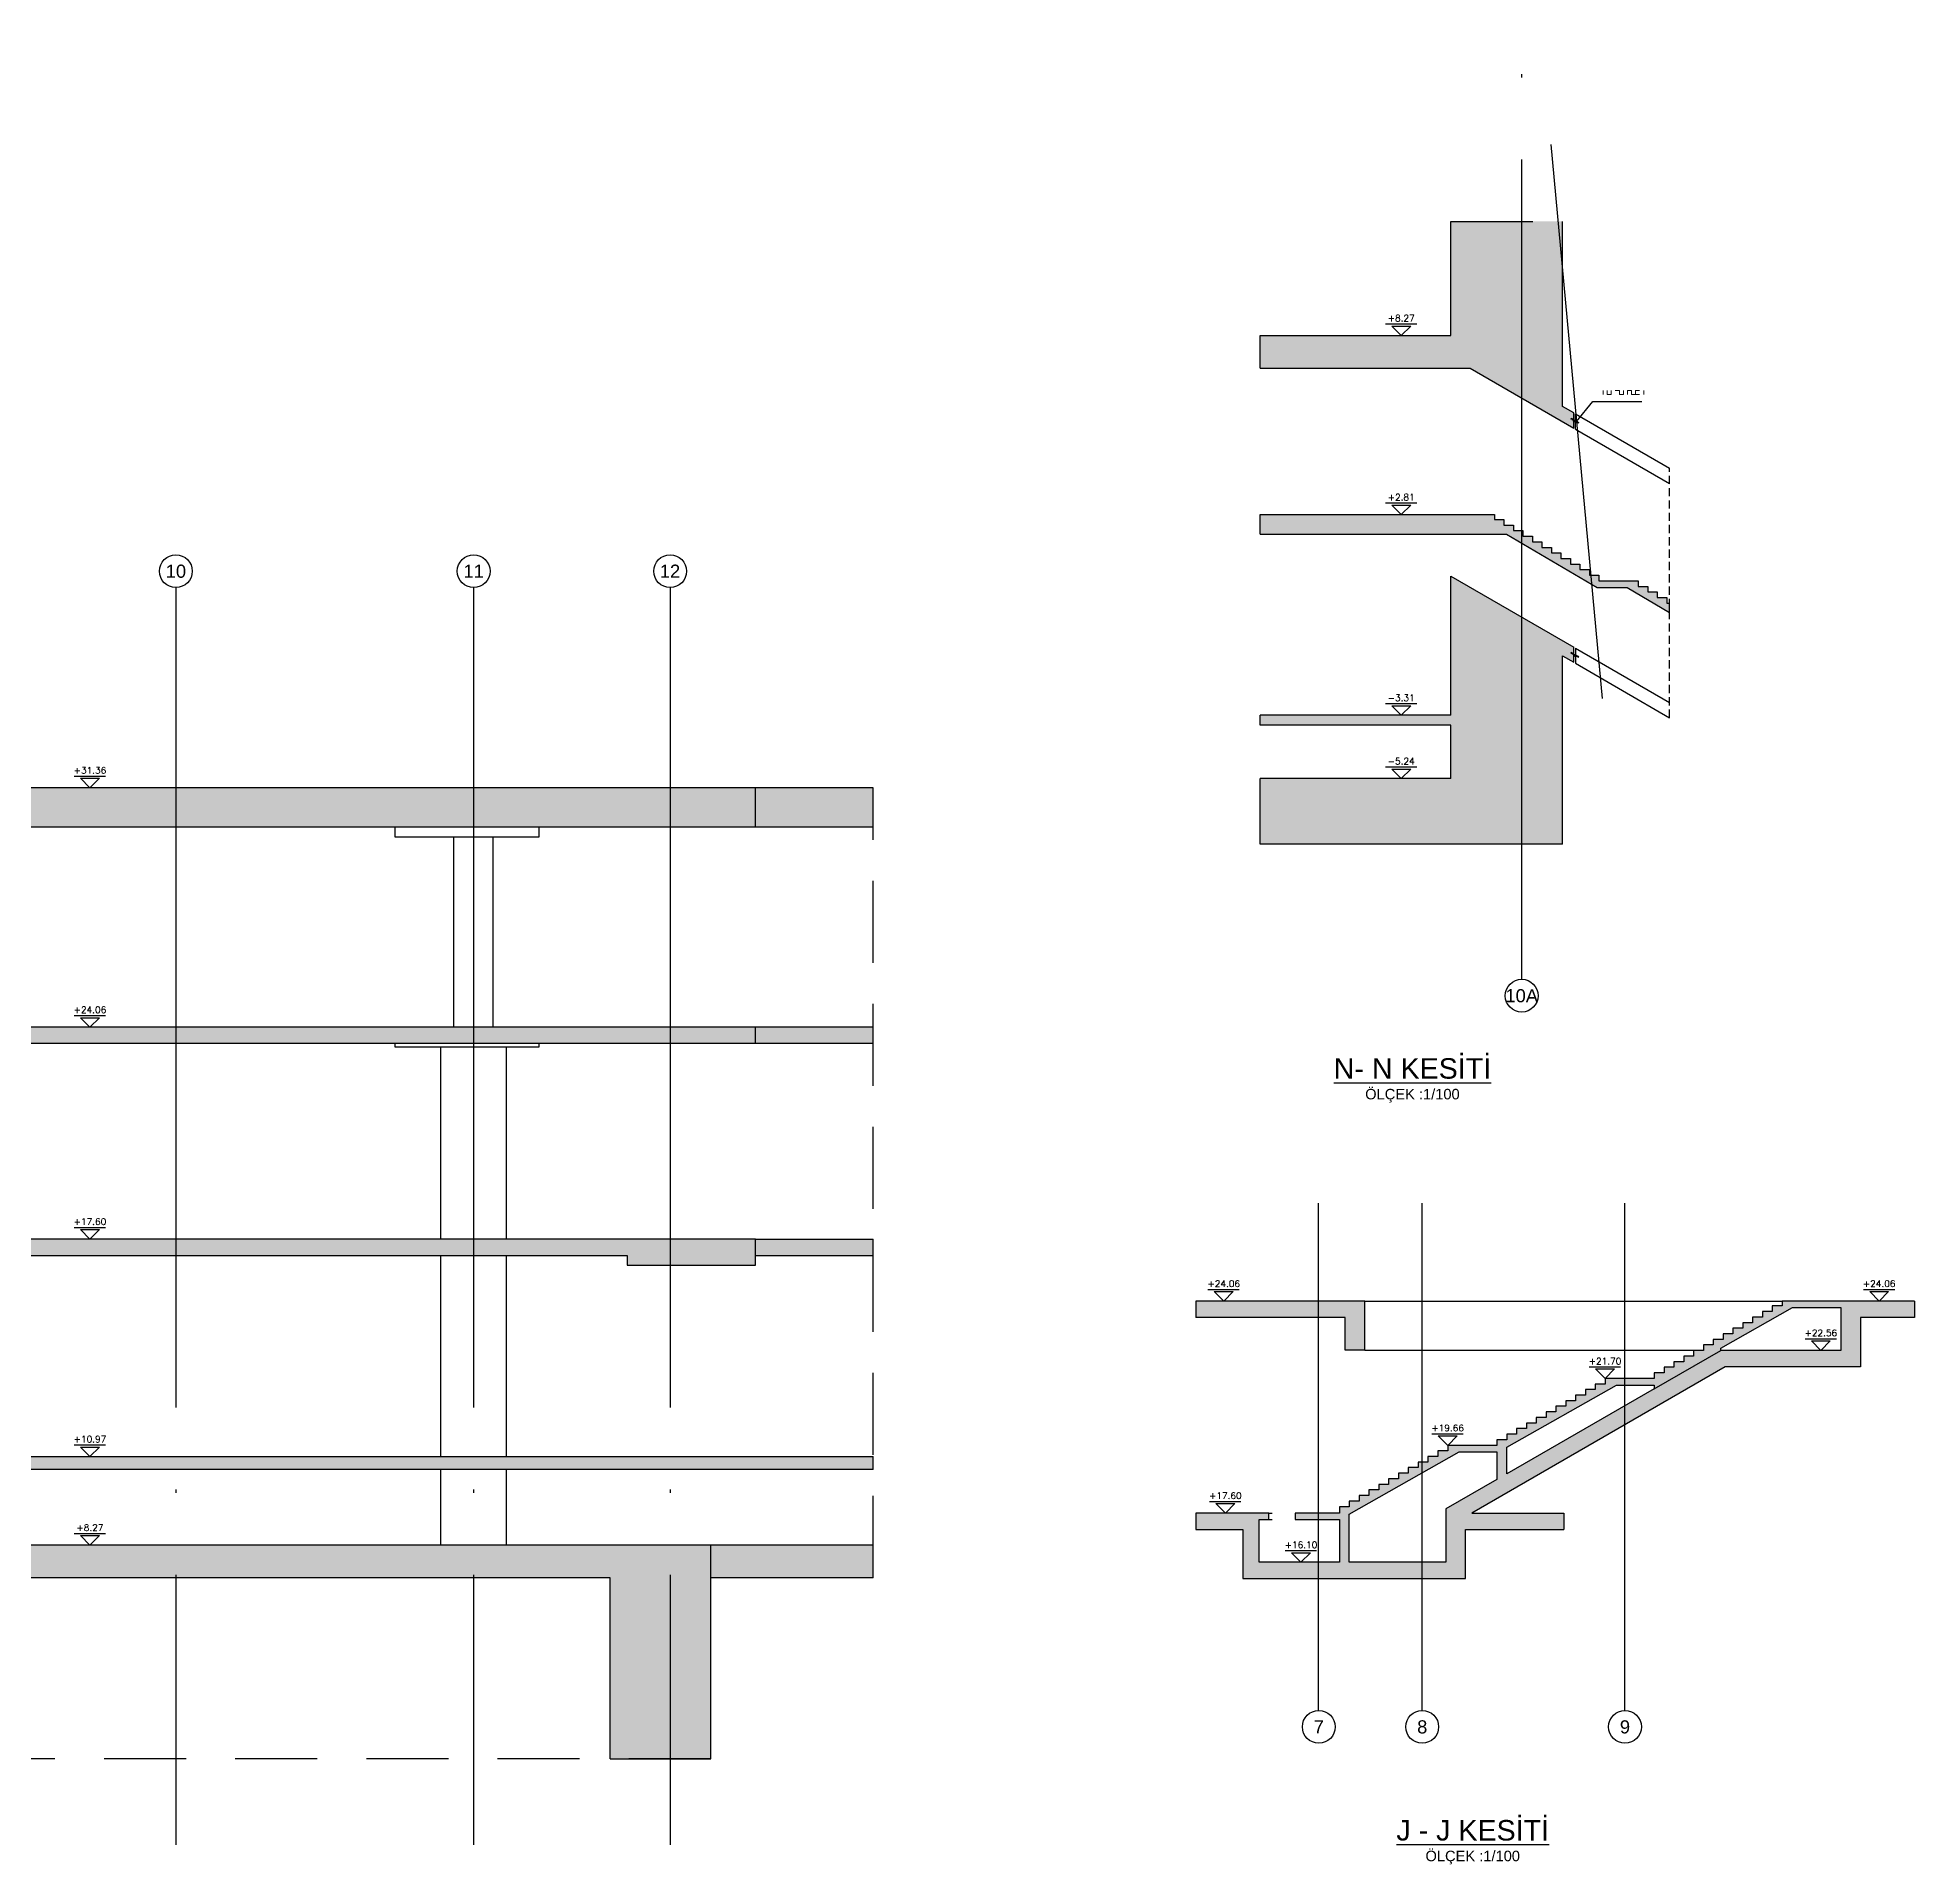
# Model space of a CAD drawing. Header units: inches. Extents: x 400392 to 401495, y 4543971 to 4544133.
# Drawn here: x 401329.2 to 401386.4, y 4544002.4 to 4544058.1 of the extents above; entities that cross this region are included whole.
import ezdxf
from ezdxf.enums import TextEntityAlignment as Align

# ---------------------------------------------------------------- set-up
doc = ezdxf.new("R2010")
doc.units = ezdxf.units.IN
doc.header["$MEASUREMENT"] = 0
for name, pattern in [('ACAD_ISO05W100', [33, 24, -3, 0, -3, 0, -3]), ('AKS', [3, 2.5, -0.25, 0, -0.25]), ('CIZGI', [0.4, 0.25, -0.15]), ('CONTINU', [0]), ('Dot', [4, 0, -4]), ('HIDDEN', [0.375, 0.25, -0.125]), ('UUC-ST-KAL-I05-101-U-000$0$ACAD_ISO05W100', [33, 24, -3, 0, -3, 0, -3])]:
    doc.linetypes.add(name, pattern=pattern)
for name, color, linetype in [('aks prota', 2, 'AKS'), ('caks prota', 4, 'Continuous'), ('görünüş prota', 4, 'Continuous'), ('iderzi_PROTA', 3, 'Continuous'), ('kesik prota', 2, 'CIZGI'), ('kesit prota', 1, 'Continuous'), ('kesit tarama prota', 252, 'Continuous'), ('kolon tarama prota', 252, 'Continuous'), ('kot prota', 4, 'Continuous'), ('not çizgisi prota', 4, 'Continuous'), ('PRT-CST-rc_level', 6, 'Continuous'), ('PRT-CST-rc_levermark', 4, 'Continuous'), ('st_s_ölçü', 4, 'Continuous'), ('t35 prota', 3, 'Continuous'), ('taks prota', 7, 'Continuous'), ('tplan prota', 7, 'Continuous'), ('UUC-ST-KAL-I05-101-U-000$0$st_s_su tutucu', 2, 'Continuous')]:
    doc.layers.add(name, color=color, linetype=linetype)
doc.styles.add('Arial', font='Arial.ttf')
doc.styles.add('OLCU', font='romanstw.shx')
doc.styles.add('TAKS', font='Arial Unicode.ttf')
doc.dimstyles.new('1-50', dxfattribs={"dimtxt": 10, "dimasz": 4, "dimexe": 4, "dimexo": 8, "dimgap": 4, "dimtad": 1, "dimdec": 1, "dimrnd": 0.05, "dimzin": 9, "dimdsep": 46, "dimtxsty": 'OLCU', "dimblk1": 'OBLIQUE', "dimblk2": 'OBLIQUE', "dimsah": 1, "dimcen": 2, "dimdle": 4, "dimclrd": 4, "dimclre": 4, "dimclrt": 3, "dimadec": 1, "dimazin": 0, "dimtfac": 1, "dimtdec": 1, "dimtix": 1, "dimtmove": 2, "dimatfit": 3, "dimldrblk": 'OBLIQUE', "dimfxl": 1, "dimtvp": 1, "dimtolj": 1, "dimtzin": 1, "dimarcsym": 0})

# ---------------------------------------------------------------- blocks, each defined once
blk = doc.blocks.new('KOTK5')
at = {"layer": 'PRT-CST-rc_levermark'}
blk.add_line((216.6666666667443, 160), (-213.3333333332557, 160), dxfattribs=at)
blk.add_lwpolyline([(130, 130), (-130, 130), (0, 0)], close=True, dxfattribs=at)
at = {"layer": 'PRT-CST-rc_level', "style": 'OLCU'}
blk.add_attdef('000.00', text='', height=90, dxfattribs=at).set_placement((0, 193.1381784435362), align=Align.CENTER)
blk = doc.blocks.new('_Oblique')
at = {"layer": 'st_s_ölçü', "lineweight": -2}
blk.add_line((-0.5, -0.5), (0.5, 0.5), dxfattribs=at)

msp = doc.modelspace()

# ---------------------------------------------------------------- hatches: boundary and pattern name
at = {"layer": 'kesit tarama prota'}
h = msp.add_hatch(color=256, dxfattribs=at)
h.dxf.hatch_style = 1
h.paths.add_polyline_path([(401372.2621637032, 4544049.032986059), (401366.4503757768, 4544049.032986059), (401366.4503757768, 4544048.032986059), (401372.8522021142, 4544048.032986059), (401376.0111770386, 4544046.209151036), (401376.0111770386, 4544046.671031252), (401375.664766877, 4544046.871031252), (401375.664766877, 4544052.511395129), (401372.2621637032, 4544052.511395129)])
h = msp.add_hatch(color=256, dxfattribs=at)
h.dxf.hatch_style = 1
h.paths.add_polyline_path([(401372.2621637032, 4544042.972986059), (401373.9608161376, 4544042.972986059), (401376.7243455493, 4544041.352986059), (401377.6343455492, 4544041.352986059), (401378.9342080763, 4544040.590997682), (401378.9342080763, 4544040.87298606), (401378.8486452273, 4544040.87298606), (401378.8486452273, 4544041.04298606), (401378.5586452273, 4544041.04298606), (401378.5586452273, 4544041.212986059), (401378.2686452272, 4544041.212986059), (401378.2686452272, 4544041.382986059), (401377.9786452272, 4544041.382986059), (401377.9786452272, 4544041.552986059), (401376.7786452273, 4544041.552986059), (401376.7786452273, 4544041.722986059), (401376.4886452272, 4544041.722986059), (401376.4886452272, 4544041.892986059), (401376.1986452272, 4544041.892986059), (401376.1986452272, 4544042.062986059), (401375.9086452271, 4544042.062986059), (401375.9086452271, 4544042.232986059), (401375.6186452273, 4544042.232986059), (401375.6186452273, 4544042.40298606), (401375.3286452273, 4544042.40298606), (401375.3286452273, 4544042.57298606), (401375.0386452273, 4544042.57298606), (401375.0386452273, 4544042.74298606), (401374.7486452272, 4544042.74298606), (401374.7486452272, 4544042.91298606), (401374.4586452272, 4544042.91298606), (401374.4586452272, 4544043.08298606), (401374.1686452272, 4544043.08298606), (401374.1686452272, 4544043.25298606), (401373.8786452273, 4544043.25298606), (401373.8786452273, 4544043.422986059), (401373.5886452273, 4544043.422986059), (401373.5886452273, 4544043.57298606), (401366.4503757768, 4544043.57298606), (401366.4503757768, 4544042.972986059)])
h = msp.add_hatch(color=256, dxfattribs=at)
h.dxf.hatch_style = 1
h.paths.add_polyline_path([(401375.664766877, 4544039.267650232), (401376.0111761587, 4544039.067648708), (401376.0111761587, 4544039.529530096), (401372.2621637032, 4544041.694045437), (401372.2621637032, 4544037.452986059), (401366.4503757768, 4544037.452986059), (401366.4503757768, 4544037.15298606), (401372.2621637032, 4544037.15298606), (401372.2621637032, 4544035.522986059), (401366.4503757768, 4544035.522986059), (401366.4503757768, 4544033.522986059), (401375.664766877, 4544033.522986059)])
h = msp.add_hatch(color=256, dxfattribs=at)
h.dxf.hatch_style = 1
h.paths.add_polyline_path([(401351.0494456785, 4544035.244785083), (401294.243047382, 4544035.244785083), (401294.243047382, 4544034.044785082), (401351.0494456785, 4544034.044785082)])
h = msp.add_hatch(color=256, dxfattribs=at)
h.dxf.hatch_style = 1
h.paths.add_polyline_path([(401354.6422385357, 4544035.244785083), (401351.0494456785, 4544035.244785083), (401351.0494456785, 4544034.044785082), (401354.6422385357, 4544034.044785082)])
h = msp.add_hatch(color=256, dxfattribs=at)
h.dxf.hatch_style = 1
h.paths.add_polyline_path([(401351.0494456785, 4544021.484785082), (401313.4659064625, 4544021.484785082), (401313.4659064625, 4544021.674785082), (401313.1659064624, 4544021.674785082), (401313.1659064624, 4544021.844785082), (401312.8659064626, 4544021.844785082), (401312.8659064626, 4544022.014785082), (401312.5659064626, 4544022.014785082), (401312.5659064626, 4544022.184785082), (401312.2659064625, 4544022.184785082), (401312.2659064625, 4544022.354785082), (401311.9659064625, 4544022.354785082), (401311.9659064625, 4544022.524785082), (401311.6659064624, 4544022.524785082), (401311.6659064624, 4544022.694785082), (401311.3659064626, 4544022.694785082), (401311.3659064626, 4544022.864785082), (401311.0659064626, 4544022.864785082), (401311.0659064626, 4544023.034785082), (401310.7659064625, 4544023.034785082), (401310.7659064625, 4544023.204785082), (401310.4659064625, 4544023.204785082), (401310.4659064625, 4544023.374785082), (401310.1659064624, 4544023.374785082), (401310.1659064624, 4544023.544785082), (401308.665902254, 4544023.544785082), (401308.665902254, 4544023.714785082), (401308.3659022542, 4544023.714785082), (401308.3659022542, 4544023.884785082), (401308.0659022541, 4544023.884785082), (401308.0659022541, 4544024.054785082), (401307.7659022541, 4544024.054785082), (401307.7659022541, 4544024.224785082), (401307.465902254, 4544024.224785082), (401307.465902254, 4544024.394785082), (401307.165902254, 4544024.394785082), (401307.165902254, 4544024.564785082), (401306.8659022542, 4544024.564785082), (401306.8659022542, 4544024.734785082), (401306.5659022541, 4544024.734785082), (401306.5659022541, 4544024.904785083), (401306.2659022541, 4544024.904785083), (401306.2659022541, 4544025.074785083), (401305.965902254, 4544025.074785083), (401305.965902254, 4544025.244785083), (401305.665902254, 4544025.244785083), (401305.665902254, 4544025.414785082), (401305.3659022542, 4544025.414785082), (401305.3659022542, 4544025.584785082), (401305.0659022541, 4544025.584785082), (401305.0659022541, 4544025.754785082), (401303.8635813855, 4544025.754785082), (401303.8635813855, 4544025.924785082), (401303.5635813855, 4544025.924785082), (401303.5635813855, 4544026.094785082), (401303.2635813854, 4544026.094785082), (401303.2635813854, 4544026.264785082), (401302.9635813854, 4544026.264785082), (401302.9635813854, 4544026.434785082), (401302.6635813856, 4544026.434785082), (401302.6635813856, 4544026.604785082), (401302.3635813855, 4544026.604785082), (401302.3635813855, 4544026.774785082), (401302.0635813855, 4544026.774785082), (401302.0635813855, 4544026.944785082), (401301.7635813854, 4544026.944785082), (401301.7635813854, 4544027.114785082), (401301.4635813854, 4544027.114785082), (401301.4635813854, 4544027.284785082), (401301.1635813856, 4544027.284785082), (401301.1635813856, 4544027.454785082), (401300.8635813855, 4544027.454785082), (401300.8635813855, 4544027.624785082), (401300.5635813855, 4544027.624785082), (401300.5635813855, 4544027.794785082), (401300.2635813854, 4544027.794785082), (401300.2635813854, 4544027.944785082), (401294.243047382, 4544027.944785082), (401294.243047382, 4544027.444785082), (401298.1138582456, 4544027.444785082), (401298.1138582456, 4544025.944785082), (401302.1375049416, 4544025.944785082), (401309.8624515432, 4544021.484785082), (401294.243047382, 4544021.484785082), (401294.243047382, 4544020.984785082), (401310.3489064626, 4544020.984785082), (401310.3489064626, 4544019.484785082), (401316.8489064626, 4544019.484785082), (401316.8489064626, 4544020.984785082), (401347.1364519601, 4544020.984785082), (401347.1364519601, 4544020.684785082), (401351.0494456785, 4544020.684785082)])
h.paths.add_polyline_path([(401303.8130047564, 4544025.554785082), (401304.7131742624, 4544025.554785082), (401308.357902254, 4544023.48943922), (401308.357902254, 4544022.930787289)], flags=16)
h.paths.add_polyline_path([(401308.6579022541, 4544022.757582207), (401308.6579022541, 4544023.344785082), (401309.8131784706, 4544023.344785082), (401313.1659064624, 4544021.444905887), (401313.1659064624, 4544019.984785082), (401310.8489064626, 4544019.984785082), (401310.8489064626, 4544021.492605338)], flags=16)
h.paths.add_polyline_path([(401313.4659064625, 4544021.284785082), (401316.3489064626, 4544021.284785082), (401316.3489064626, 4544019.984785082), (401313.4659064625, 4544019.984785082)], flags=16)
h.paths.add_polyline_path([(401302.2402651583, 4544026.444785082), (401298.6138582456, 4544026.444785082), (401298.6138582456, 4544027.744785083), (401299.9461475113, 4544027.744785083)], flags=16)
h = msp.add_hatch(color=256, dxfattribs=at)
h.dxf.hatch_style = 1
h.paths.add_polyline_path([(401313.4360785804, 4544027.944785082), (401307.4960785804, 4544027.944785082), (401307.4960785804, 4544027.444785082), (401313.4360785804, 4544027.444785082)])
h.paths.add_polyline_path([(401351.0494456785, 4544027.944785082), (401316.9066686622, 4544027.944785082), (401316.9066686622, 4544027.444785082), (401351.0494456785, 4544027.444785082)])
h = msp.add_hatch(color=256, dxfattribs=at)
h.dxf.hatch_style = 1
h.paths.add_polyline_path([(401354.6422385357, 4544027.944785082), (401351.0494456785, 4544027.944785082), (401351.0494456785, 4544027.444785082), (401354.6422385357, 4544027.444785082)])
h = msp.add_hatch(color=256, dxfattribs=at)
h.dxf.hatch_style = 1
h.paths.add_polyline_path([(401354.6422385357, 4544021.484785082), (401351.0494456785, 4544021.484785082), (401351.0494456785, 4544020.984785082), (401354.6422385357, 4544020.984785082)])
h = msp.add_hatch(color=256, dxfattribs=at)
h.dxf.hatch_style = 1
h.paths.add_polyline_path([(401369.6342488551, 4544019.594092282), (401364.4861717306, 4544019.594092282), (401364.4861717306, 4544019.094092282), (401369.0342488553, 4544019.094092282), (401369.0342488553, 4544018.094092282), (401369.6342488551, 4544018.094092282)])
h = msp.add_hatch(color=256, dxfattribs=at)
h.dxf.hatch_style = 1
h.paths.add_polyline_path([(401384.7520635948, 4544019.094092282), (401386.4006162226, 4544019.094092282), (401386.4006162226, 4544019.594092282), (401382.3642084271, 4544019.594092282), (401382.3642084271, 4544019.444092282), (401382.0642084273, 4544019.444092282), (401382.0642084273, 4544019.274092282), (401381.7642084272, 4544019.274092282), (401381.7642084272, 4544019.104092282), (401381.4642084272, 4544019.104092282), (401381.4642084272, 4544018.934092282), (401381.1642084271, 4544018.934092282), (401381.1642084271, 4544018.764092282), (401380.8642084271, 4544018.764092282), (401380.8642084271, 4544018.594092282), (401380.5642084273, 4544018.594092282), (401380.5642084273, 4544018.424092282), (401380.2642084272, 4544018.424092282), (401380.2642084272, 4544018.254092282), (401379.9642084272, 4544018.254092282), (401379.9642084272, 4544018.084092282), (401379.6642084271, 4544018.084092282), (401379.6642084271, 4544017.914092282), (401379.3642084271, 4544017.914092282), (401379.3642084271, 4544017.744092282), (401379.0642084273, 4544017.744092282), (401379.0642084273, 4544017.574092282), (401378.7642084272, 4544017.574092282), (401378.7642084272, 4544017.404092282), (401378.4642084272, 4544017.404092282), (401378.4642084272, 4544017.234092282), (401376.9642084272, 4544017.234092282), (401376.9642084272, 4544017.064092281), (401376.6642084271, 4544017.064092281), (401376.6642084271, 4544016.894092281), (401376.3642084271, 4544016.894092281), (401376.3642084271, 4544016.724092281), (401376.0642084273, 4544016.724092281), (401376.0642084273, 4544016.554092281), (401375.7642084272, 4544016.554092281), (401375.7642084272, 4544016.384092282), (401375.4642084272, 4544016.384092282), (401375.4642084272, 4544016.214092282), (401375.1642084271, 4544016.214092282), (401375.1642084271, 4544016.044092282), (401374.8642084271, 4544016.044092282), (401374.8642084271, 4544015.874092282), (401374.5642084273, 4544015.874092282), (401374.5642084273, 4544015.704092282), (401374.2642084272, 4544015.704092282), (401374.2642084272, 4544015.534092282), (401373.9642084272, 4544015.534092282), (401373.9642084272, 4544015.364092282), (401373.6642084271, 4544015.364092282), (401373.6642084271, 4544015.194092282), (401372.1642084271, 4544015.194092282), (401372.1642084271, 4544015.024092282), (401371.8642084271, 4544015.024092282), (401371.8642084271, 4544014.854092282), (401371.5642084273, 4544014.854092282), (401371.5642084273, 4544014.684092282), (401371.2642084272, 4544014.684092282), (401371.2642084272, 4544014.514092282), (401370.9642084272, 4544014.514092282), (401370.9642084272, 4544014.344092282), (401370.6642084271, 4544014.344092282), (401370.6642084271, 4544014.174092282), (401370.3642084271, 4544014.174092282), (401370.3642084271, 4544014.004092282), (401370.0642084273, 4544014.004092282), (401370.0642084273, 4544013.834092282), (401369.7642084272, 4544013.834092282), (401369.7642084272, 4544013.664092282), (401369.4642084272, 4544013.664092282), (401369.4642084272, 4544013.494092282), (401369.1642084271, 4544013.494092282), (401369.1642084271, 4544013.324092282), (401368.8642084271, 4544013.324092282), (401368.8642084271, 4544013.131092282), (401367.5130153779, 4544013.131092282), (401367.5130153779, 4544012.931092282), (401368.8642084271, 4544012.931092282), (401368.8642084271, 4544011.631092282), (401366.413015378, 4544011.631092282), (401366.413015378, 4544012.931092282), (401366.7130153778, 4544012.931092282), (401366.7130153778, 4544013.131092282), (401364.4861717306, 4544013.131092282), (401364.4861717306, 4544012.631092282), (401365.913015378, 4544012.631092282), (401365.913015378, 4544011.131092282), (401372.7130153778, 4544011.131092282), (401372.7130153778, 4544011.831092282), (401372.113015378, 4544011.831092282), (401372.113015378, 4544011.631092282), (401369.1642084271, 4544011.631092282), (401369.1642084271, 4544013.094213086), (401372.5169364189, 4544014.994092282), (401373.6642084271, 4544014.994092282), (401373.6642084271, 4544014.149964317), (401372.113015378, 4544013.254382592), (401372.113015378, 4544011.831092282), (401372.7130153778, 4544011.831092282), (401372.7130153778, 4544012.631092282), (401375.7092451726, 4544012.631092282), (401375.7092451726, 4544013.131092282), (401372.8994702972, 4544013.131092282), (401380.624416899, 4544017.591092282), (401384.7520635948, 4544017.591092282)])
h.paths.add_polyline_path([(401380.4904423026, 4544018.091092282), (401380.4904423026, 4544018.152412282), (401382.6816423012, 4544019.394092281), (401384.1520635947, 4544019.394092281), (401384.1520635947, 4544018.091092282)], flags=16)
h.paths.add_polyline_path([(401378.4642084272, 4544017.034092282), (401378.4642084272, 4544016.921245608), (401373.9642084272, 4544014.323169397), (401373.9642084272, 4544015.134213086), (401377.3169364189, 4544017.034092282)], flags=16)
h = msp.add_hatch(color=256, dxfattribs=at)
h.dxf.hatch_style = 1
h.paths.add_polyline_path([(401354.6471380473, 4544014.854785082), (401294.243047382, 4544014.854785082), (401294.243047382, 4544014.454785082), (401354.6422385357, 4544014.454785082)])
h = msp.add_hatch(color=256, dxfattribs=at)
h.dxf.hatch_style = 1
h.paths.add_polyline_path([(401349.6883743266, 4544011.154785083), (401354.6422385357, 4544011.154785083), (401354.6422385357, 4544012.154785083), (401316.9066686622, 4544012.154785083), (401316.9066686622, 4544011.154785083), (401346.6260314165, 4544011.154785083), (401346.6260314165, 4544005.636684721), (401349.6883743266, 4544005.636684721)])

# ---------------------------------------------------------------- linework, layer by layer
at = {"layer": 'aks prota', "ltscale": 10}
for p, q in [((401374.4225491814, 4544029.402946919), (401374.4225491814, 4544058.116451965)), ((401333.3780473802, 4544041.346462552), (401333.3780473802, 4544003.017541841)), ((401342.4580405129, 4544041.346462552), (401342.4580405129, 4544003.017541841)), ((401348.450047402, 4544041.346462552), (401348.450047402, 4544003.017541841)), ((401368.2299197673, 4544007.110963075), (401368.2299197673, 4544022.577287548)), ((401371.3899197674, 4544007.110963075), (401371.3899197674, 4544022.577287548)), ((401377.5696741359, 4544007.110963075), (401377.5696741359, 4544022.577287548))]:
    msp.add_line(p, q, dxfattribs=at)
at = {"layer": 'caks prota', "ltscale": 0.05}
for centre in [(401333.3780473802, 4544041.846462552), (401342.4580405129, 4544041.846462552), (401348.450047402, 4544041.846462552), (401374.4225491814, 4544028.902946919), (401368.2329197673, 4544006.610963075), (401371.3892391353, 4544006.6109659), (401377.5716659167, 4544006.610963075)]:
    msp.add_circle(centre, 0.5, dxfattribs=at)
at = {"layer": 'görünüş prota'}
for p, q in [((401341.8580405128, 4544027.944785082), (401341.8580405128, 4544033.744785083)), ((401343.058040513, 4544027.944785082), (401343.058040513, 4544033.744785083)), ((401341.4580405129, 4544021.484785082), (401341.4580405129, 4544027.344785082)), ((401343.4580405129, 4544021.484785082), (401343.4580405129, 4544027.344785082)), ((401341.4580405129, 4544014.854785082), (401341.4580405129, 4544020.984785082)), ((401343.4580405129, 4544014.854785082), (401343.4580405129, 4544020.984785082)), ((401341.4580405129, 4544012.154785083), (401341.4580405129, 4544014.454785082)), ((401343.4580405129, 4544012.154785083), (401343.4580405129, 4544014.454785082))]:
    msp.add_line(p, q, dxfattribs=at)
for points in [[(401340.0545041368, 4544034.044785082), (401340.0545041368, 4544033.744785083), (401344.4545041368, 4544033.744785083), (401344.4545041368, 4544034.044785082)], [(401340.0545041368, 4544027.444785082), (401340.0545041368, 4544027.344785082), (401344.4545041368, 4544027.344785082), (401344.4545041368, 4544027.444785082)], [(401369.6342488551, 4544019.594092282), (401382.3642084271, 4544019.594092282)], [(401369.6342488551, 4544018.094092282), (401379.9642084272, 4544018.094092282)]]:
    msp.add_lwpolyline(points, dxfattribs=at)
at = {"layer": 'görünüş prota', "color": 4, "linetype": 'Dot'}
for points in [[(401366.7130153778, 4544013.131092282), (401367.5130153779, 4544013.131092282)], [(401366.7130153778, 4544012.931092282), (401367.5130153779, 4544012.931092282)]]:
    msp.add_lwpolyline(points, dxfattribs=at)
at = {"layer": 'iderzi_PROTA', "linetype": 'ACAD_ISO05W100', "ltscale": 2}
msp.add_line((401349.6883743266, 4544011.154785083), (401349.6883743266, 4544012.154785083), dxfattribs=at)
at = {"layer": 'kesik prota', "ltscale": 10}
for p, q in [((401366.4503757768, 4544048.032986059), (401366.4503757768, 4544049.032986059)), ((401366.4503757768, 4544042.972986059), (401366.4503757768, 4544043.57298606)), ((401349.6883743266, 4544005.636684721), (401277.0391086604, 4544005.636684721))]:
    msp.add_line(p, q, dxfattribs=at)
for points in [[(401372.2621637032, 4544052.511395129), (401375.664766877, 4544052.511395129)], [(401366.4503757768, 4544037.15298606), (401366.4503757768, 4544037.452986059)], [(401366.4503757768, 4544033.522986059), (401366.4503757768, 4544035.522986059)], [(401364.4861717306, 4544019.594092282), (401364.4861717306, 4544019.094092282)], [(401386.4006162226, 4544019.594092282), (401386.4006162226, 4544019.094092282)], [(401378.4642084272, 4544016.921245608), (401380.4904423026, 4544018.091092282)], [(401364.4861717306, 4544013.131092282), (401364.4861717306, 4544012.631092282)], [(401375.7092451726, 4544013.131092282), (401375.7092451726, 4544012.631092282)]]:
    msp.add_lwpolyline(points, dxfattribs=at)
at = {"layer": 'kesik prota', "linetype": 'HIDDEN', "ltscale": 10}
msp.add_lwpolyline([(401354.6422385357, 4544011.154785083), (401354.6422385357, 4544035.244785083)], dxfattribs=at)
at = {"layer": 'kesit prota', "color": 1}
for p, q in [((401375.664766877, 4544046.871031252), (401375.664766877, 4544052.511395129)), ((401372.2621637032, 4544037.452986059), (401372.2621637032, 4544041.694045437)), ((401372.2621637032, 4544035.522986059), (401372.2621637032, 4544037.15298606)), ((401354.6422385357, 4544035.244785083), (401294.243047382, 4544035.244785083)), ((401354.6422385357, 4544034.044785082), (401294.243047382, 4544034.044785082)), ((401354.6422385357, 4544027.944785082), (401316.9066686622, 4544027.944785082)), ((401354.6422385357, 4544027.444785082), (401316.9066686622, 4544027.444785082)), ((401351.0494456785, 4544027.444785082), (401351.0494456785, 4544027.944785082)), ((401354.6422385357, 4544012.154785083), (401316.9066686622, 4544012.154785083)), ((401346.6260314165, 4544011.154785083), (401316.9066686622, 4544011.154785083)), ((401346.6260314165, 4544005.636684721), (401346.6260314165, 4544011.154785083)), ((401354.6422385357, 4544011.154785083), (401349.6883743266, 4544011.154785083)), ((401349.6883743266, 4544005.636684721), (401349.6883743266, 4544011.154785083))]:
    msp.add_line(p, q, dxfattribs=at)
at = {"layer": 'kesit prota'}
for p, q in [((401351.0494456785, 4544034.044785082), (401351.0494456785, 4544035.244785083)), ((401369.6342488551, 4544018.094092282), (401369.6342488551, 4544019.594092282)), ((401369.0342488553, 4544018.094092282), (401369.0342488553, 4544019.094092282))]:
    msp.add_line(p, q, dxfattribs=at)
at = {"layer": 'kesit prota', "color": 1}
for points in [[(401366.4503757768, 4544049.032986059), (401372.2621637032, 4544049.032986059), (401372.2621637032, 4544052.511395129)], [(401366.4503757768, 4544048.032986059), (401372.8522021142, 4544048.032986059), (401376.0111770386, 4544046.209151036), (401376.0111770386, 4544046.671031252), (401375.664766877, 4544046.871031252)], [(401366.4503757768, 4544043.57298606), (401373.5886452273, 4544043.57298606), (401373.5886452273, 4544043.422986059), (401373.8786452273, 4544043.422986059), (401373.8786452273, 4544043.25298606), (401374.1686452272, 4544043.25298606), (401374.1686452272, 4544043.08298606), (401374.4586452272, 4544043.08298606), (401374.4586452272, 4544042.91298606), (401374.7486452272, 4544042.91298606), (401374.7486452272, 4544042.74298606), (401375.0386452273, 4544042.74298606), (401375.0386452273, 4544042.57298606), (401375.3286452273, 4544042.57298606), (401375.3286452273, 4544042.40298606), (401375.6186452273, 4544042.40298606), (401375.6186452273, 4544042.232986059), (401375.9086452271, 4544042.232986059), (401375.9086452271, 4544042.062986059), (401376.1986452272, 4544042.062986059), (401376.1986452272, 4544041.892986059), (401376.4886452272, 4544041.892986059), (401376.4886452272, 4544041.722986059), (401376.7786452273, 4544041.722986059), (401376.7786452273, 4544041.552986059), (401377.9786452272, 4544041.552986059), (401377.9786452272, 4544041.382986059), (401378.2686452272, 4544041.382986059), (401378.2686452272, 4544041.212986059), (401378.5586452273, 4544041.212986059), (401378.5586452273, 4544041.04298606), (401378.8486452273, 4544041.04298606), (401378.8486452273, 4544040.87298606), (401378.9342080763, 4544040.87298606)], [(401366.4497115247, 4544042.972986059), (401373.9608161376, 4544042.972986059)], [(401373.9608161376, 4544042.972986059), (401376.7243455493, 4544041.352986059), (401377.6343455492, 4544041.352986059), (401378.9342080763, 4544040.590997682)], [(401372.2621637032, 4544041.694045437), (401376.0111761587, 4544039.529530096)], [(401375.664766877, 4544033.522986059), (401375.664766877, 4544039.267650232), (401376.0111761587, 4544039.067648708), (401376.0111761587, 4544039.529530096)], [(401372.2621637032, 4544037.452986059), (401366.4503757768, 4544037.452986059)], [(401372.2621637032, 4544037.15298606), (401366.4503757768, 4544037.15298606)], [(401372.2621637032, 4544035.522986059), (401366.4503757768, 4544035.522986059)], [(401375.664766877, 4544033.522986059), (401366.4503757768, 4544033.522986059)]]:
    msp.add_lwpolyline(points, dxfattribs=at)
at = {"layer": 'kesit prota'}
for points in [[(401378.9342080763, 4544040.590997682), (401378.9342080763, 4544040.87298606)], [(401316.8489064626, 4544020.984785082), (401347.1364519601, 4544020.984785082), (401347.1364519601, 4544020.684785082), (401351.0494456785, 4544020.684785082), (401351.0494456785, 4544021.484785082), (401313.4659064625, 4544021.484785082)], [(401351.0494456785, 4544021.484785082), (401354.6422385357, 4544021.484785082)], [(401351.0494456785, 4544020.984785082), (401354.6422385357, 4544020.984785082)], [(401369.6342488551, 4544019.594092282), (401364.4861717306, 4544019.594092282)], [(401386.4006162226, 4544019.594092282), (401382.3642084271, 4544019.594092282), (401382.3642084271, 4544019.444092282), (401382.0642084273, 4544019.444092282), (401382.0642084273, 4544019.274092282), (401381.7642084272, 4544019.274092282), (401381.7642084272, 4544019.104092282), (401381.4642084272, 4544019.104092282), (401381.4642084272, 4544018.934092282), (401381.1642084271, 4544018.934092282), (401381.1642084271, 4544018.764092282), (401380.8642084271, 4544018.764092282), (401380.8642084271, 4544018.594092282), (401380.5642084273, 4544018.594092282), (401380.5642084273, 4544018.424092282), (401380.2642084272, 4544018.424092282), (401380.2642084272, 4544018.254092282), (401379.9642084272, 4544018.254092282), (401379.9642084272, 4544018.084092282), (401379.6642084271, 4544018.084092282), (401379.6642084271, 4544017.914092282), (401379.3642084271, 4544017.914092282), (401379.3642084271, 4544017.744092282), (401379.0642084273, 4544017.744092282), (401379.0642084273, 4544017.574092282), (401378.7642084272, 4544017.574092282), (401378.7642084272, 4544017.404092282), (401378.4642084272, 4544017.404092282), (401378.4642084272, 4544017.234092282), (401376.9642084272, 4544017.234092282), (401376.9642084272, 4544017.064092281), (401376.6642084271, 4544017.064092281), (401376.6642084271, 4544016.894092281), (401376.3642084271, 4544016.894092281), (401376.3642084271, 4544016.724092281), (401376.0642084273, 4544016.724092281), (401376.0642084273, 4544016.554092281), (401375.7642084272, 4544016.554092281), (401375.7642084272, 4544016.384092282), (401375.4642084272, 4544016.384092282), (401375.4642084272, 4544016.214092282), (401375.1642084271, 4544016.214092282), (401375.1642084271, 4544016.044092282), (401374.8642084271, 4544016.044092282), (401374.8642084271, 4544015.874092282), (401374.5642084273, 4544015.874092282), (401374.5642084273, 4544015.704092282), (401374.2642084272, 4544015.704092282), (401374.2642084272, 4544015.534092282), (401373.9642084272, 4544015.534092282), (401373.9642084272, 4544015.364092282), (401373.6642084271, 4544015.364092282), (401373.6642084271, 4544015.194092282), (401372.1642084271, 4544015.194092282), (401372.1642084271, 4544015.024092282), (401371.8642084271, 4544015.024092282), (401371.8642084271, 4544014.854092282), (401371.5642084273, 4544014.854092282), (401371.5642084273, 4544014.684092282), (401371.2642084272, 4544014.684092282), (401371.2642084272, 4544014.514092282), (401370.9642084272, 4544014.514092282), (401370.9642084272, 4544014.344092282), (401370.6642084271, 4544014.344092282), (401370.6642084271, 4544014.174092282), (401370.3642084271, 4544014.174092282), (401370.3642084271, 4544014.004092282), (401370.0642084273, 4544014.004092282), (401370.0642084273, 4544013.834092282), (401369.7642084272, 4544013.834092282), (401369.7642084272, 4544013.664092282), (401369.4642084272, 4544013.664092282), (401369.4642084272, 4544013.494092282), (401369.1642084271, 4544013.494092282), (401369.1642084271, 4544013.324092282), (401368.8642084271, 4544013.324092282), (401368.8642084271, 4544013.131092282), (401367.5130153779, 4544013.131092282), (401367.5130153779, 4544012.931092282), (401368.8642084271, 4544012.931092282), (401368.8642084271, 4544011.631092282)], [(401369.0342488553, 4544019.094092282), (401364.4861717306, 4544019.094092282)], [(401386.4006162226, 4544019.094092282), (401384.7520635948, 4544019.094092282), (401384.7520635948, 4544017.591092282), (401380.624416899, 4544017.591092282), (401372.8994702972, 4544013.131092282), (401375.7092451726, 4544013.131092282)], [(401369.6342488551, 4544018.094092282), (401369.0342488553, 4544018.094092282)], [(401354.6422385357, 4544014.454785082), (401294.243047382, 4544014.454785082), (401294.243047382, 4544014.854785082), (401354.6471380473, 4544014.854785082)], [(401354.6422385357, 4544014.454785082), (401354.6471380473, 4544014.854785082)], [(401368.8614540585, 4544011.631092282), (401366.413015378, 4544011.631092282), (401366.413015378, 4544012.931092282), (401366.7130153778, 4544012.931092282), (401366.7130153778, 4544013.131092282), (401364.4861717306, 4544013.131092282)], [(401364.4861717306, 4544012.631092282), (401365.913015378, 4544012.631092282), (401365.913015378, 4544011.131092282), (401372.7130153778, 4544011.131092282), (401372.7130153778, 4544012.631092282), (401375.7092451726, 4544012.631092282)], [(401354.6422385357, 4544011.154785083), (401354.6422385357, 4544012.154785083)]]:
    msp.add_lwpolyline(points, dxfattribs=at)
for points in [[(401380.4904423026, 4544018.152412282), (401382.6816423012, 4544019.394092281), (401384.1520635947, 4544019.394092281), (401384.1520635947, 4544018.091092282), (401380.4904423026, 4544018.091092282)], [(401373.9642084272, 4544015.134213086), (401377.3169364189, 4544017.034092282), (401378.4642084272, 4544017.034092282), (401378.4642084272, 4544016.921245608), (401373.9642084272, 4544014.323169397)], [(401373.6642084271, 4544014.994092282), (401373.6642084271, 4544014.149964317), (401372.113015378, 4544013.254382592), (401372.113015378, 4544011.631092282), (401369.1642084271, 4544011.631092282), (401369.1642084271, 4544013.094213086), (401372.5169364189, 4544014.994092282)]]:
    msp.add_lwpolyline(points, close=True, dxfattribs=at)
at = {"layer": 'kesit tarama prota'}
for points in [[(401354.6422385357, 4544034.044785082), (401354.6422385357, 4544035.244785083)], [(401354.6422385357, 4544027.444785082), (401354.6422385357, 4544027.944785082)], [(401354.6422385357, 4544020.984785082), (401354.6422385357, 4544021.484785082)], [(401346.6260314165, 4544005.636684721), (401349.6883743266, 4544005.636684721)]]:
    msp.add_lwpolyline(points, dxfattribs=at)
at = {"layer": 'kolon tarama prota'}
for p, q in [((401376.0611761588, 4544046.180281705), (401376.0611761588, 4544046.642164246)), ((401376.0611761588, 4544039.500663019), (401376.0611761588, 4544039.038780901))]:
    msp.add_line(p, q, dxfattribs=at)
for points in [[(401376.0611761588, 4544046.642164246), (401378.9342080763, 4544044.983418495)], [(401376.0611761588, 4544046.180281705), (401378.9342080763, 4544044.521519102)], [(401376.0611761588, 4544039.500663019), (401378.9342080763, 4544037.841900416)], [(401376.0611761588, 4544039.038780901), (401378.9342080763, 4544037.380018298)]]:
    msp.add_lwpolyline(points, dxfattribs=at)
at = {"layer": 'kolon tarama prota', "linetype": 'HIDDEN'}
msp.add_lwpolyline([(401378.9342080763, 4544037.380018298), (401378.9342080763, 4544044.983418495)], dxfattribs=at)
at = {"layer": 'st_s_ölçü', "color": 6, "lineweight": 0}
for points in [[(401376.9055554837, 4544047.354229693), (401376.9055554837, 4544047.23047007)], [(401377.029315108, 4544047.354229693), (401377.029315108, 4544047.23047007), (401377.1530747326, 4544047.23047007), (401377.1530747326, 4544047.354229693)], [(401377.2768343569, 4544047.354229693), (401377.4005939812, 4544047.354229693)], [(401377.4005939812, 4544047.354229693), (401377.4005939812, 4544047.23047007)], [(401377.4005939812, 4544047.354229693), (401377.4005939812, 4544047.23047007), (401377.5243536055, 4544047.23047007), (401377.5243536055, 4544047.354229693)], [(401377.6481132298, 4544047.354229693), (401377.6481132298, 4544047.23047007)], [(401377.6481132298, 4544047.354229693), (401377.7718728542, 4544047.354229693)], [(401377.7718728542, 4544047.354229693), (401377.7718728542, 4544047.23047007), (401377.8956324785, 4544047.23047007), (401377.8956324785, 4544047.354229693)], [(401378.019392103, 4544047.354229693), (401377.8956324785, 4544047.354229693), (401377.8956324785, 4544047.23047007), (401378.019392103, 4544047.23047007)]]:
    msp.add_lwpolyline(points, dxfattribs=at)
msp.add_lwpolyline([(401378.1431517273, 4544047.354229693), (401378.1431517273, 4544047.23047007), (401378.1431517273, 4544047.354229693)], close=True, dxfattribs=at)
at = {"layer": 'UUC-ST-KAL-I05-101-U-000$0$st_s_su tutucu', "linetype": 'UUC-ST-KAL-I05-101-U-000$0$ACAD_ISO05W100', "ltscale": 0.05}
for points in [[(401376.0491923921, 4544046.408442903, -0.5773502691895264), (401376.0465923853, 4544046.406941805), (401376.0162716788, 4544046.424447653, -0.5773502691896774), (401376.0162716937, 4544046.427449876), (401376.0367814233, 4544046.439291051, 0.5773502691898074), (401376.0367814361, 4544046.442293271), (401375.9970866123, 4544046.465211325), (401376.0000125028, 4544046.470279063), (401375.9964458722, 4544046.472338277), (401375.9935199833, 4544046.467270541), (401375.9651917124, 4544046.483626044), (401375.9681176029, 4544046.488693782), (401375.9645509727, 4544046.490752998), (401375.9616250839, 4544046.485685262), (401375.9437130071, 4544046.49602691), (401375.9427073293, 4544046.51161869), (401375.9382040094, 4544046.51421871), (401375.9226038885, 4544046.487198787), (401375.9271072085, 4544046.484598766), (401375.941112988, 4544046.491523589), (401375.9590250627, 4544046.481181941), (401375.9560991729, 4544046.476114203), (401375.9596658033, 4544046.474054988), (401375.9625916924, 4544046.479122725), (401375.9909199633, 4544046.462767221), (401375.9879940737, 4544046.457699484), (401375.9915607034, 4544046.455640268), (401375.994486593, 4544046.460708004), (401376.0272481014, 4544046.441792944, -0.5773502691899163), (401376.0272480879, 4544046.438790723), (401376.0076050261, 4544046.427449914, 0.5773502691894145), (401376.0076050128, 4544046.424447694), (401376.0509256854, 4544046.399436232, 0.5773502691898413), (401376.0535256921, 4544046.400937331), (401376.0535257925, 4544046.423619126, -0.5773502691890604), (401376.0561258, 4544046.425120226), (401376.0888873083, 4544046.406205163), (401376.0859614192, 4544046.401137427), (401376.0895280494, 4544046.399078212), (401376.0924539383, 4544046.404145948), (401376.1207822096, 4544046.387790445), (401376.1178563198, 4544046.382722707), (401376.1214229488, 4544046.380663492), (401376.1243488382, 4544046.385731227), (401376.1422609136, 4544046.375389581), (401376.1432665913, 4544046.3597978), (401376.147769912, 4544046.357197779), (401376.1633700322, 4544046.384217702), (401376.1588667122, 4544046.386817723), (401376.1448609338, 4544046.379892901), (401376.1269488575, 4544046.390234548), (401376.1298747482, 4544046.395302285), (401376.1263081183, 4544046.397361501), (401376.123382229, 4544046.392293765), (401376.0950539581, 4544046.408649269), (401376.0979798469, 4544046.413717005), (401376.0944132172, 4544046.415776221), (401376.0914873281, 4544046.410708484), (401376.0517925048, 4544046.433626538, 0.5773502691892096), (401376.0491924978, 4544046.432125439)], [(401376.0491915122, 4544039.266941748, -0.5773502691895264), (401376.0465915055, 4544039.265440649), (401376.0162707989, 4544039.282946498, -0.5773502691896774), (401376.0162708138, 4544039.285948721), (401376.0367805435, 4544039.297789895, 0.5773502691898074), (401376.0367805563, 4544039.300792116), (401375.9970857325, 4544039.323710171), (401376.000011623, 4544039.328777907), (401375.9964449923, 4544039.330837122), (401375.9935191034, 4544039.325769385), (401375.9651908326, 4544039.34212489), (401375.9681167231, 4544039.347192626), (401375.9645500929, 4544039.349251843), (401375.961624204, 4544039.344184107), (401375.9437121272, 4544039.354525754), (401375.9427064495, 4544039.370117535), (401375.9382031295, 4544039.372717555), (401375.9226030086, 4544039.345697631), (401375.9271063286, 4544039.34309761), (401375.9411121081, 4544039.350022434), (401375.9590241828, 4544039.339680786), (401375.956098293, 4544039.334613048), (401375.9596649234, 4544039.332553833), (401375.9625908125, 4544039.33762157), (401375.9909190834, 4544039.321266066), (401375.9879931938, 4544039.316198329), (401375.9915598236, 4544039.314139112), (401375.9944857131, 4544039.31920685), (401376.0272472215, 4544039.300291789, -0.5773502691899163), (401376.027247208, 4544039.297289568), (401376.0076041462, 4544039.285948758, 0.5773502691894145), (401376.0076041329, 4544039.282946538), (401376.0509248055, 4544039.257935076, 0.5773502691898413), (401376.0535248123, 4544039.259436176), (401376.0535249126, 4544039.28211797, -0.5773502691890604), (401376.0561249201, 4544039.28361907), (401376.0888864284, 4544039.264704009), (401376.0859605393, 4544039.259636272), (401376.0895271695, 4544039.257577057), (401376.0924530584, 4544039.262644792), (401376.1207813298, 4544039.24628929), (401376.11785544, 4544039.241221552), (401376.121422069, 4544039.239162337), (401376.1243479583, 4544039.244230072), (401376.1422600337, 4544039.233888425), (401376.1432657114, 4544039.218296644), (401376.1477690321, 4544039.215696624), (401376.1633691523, 4544039.242716546), (401376.1588658323, 4544039.245316568), (401376.144860054, 4544039.238391746), (401376.1269479776, 4544039.248733393), (401376.1298738684, 4544039.253801131), (401376.1263072384, 4544039.255860345), (401376.1233813491, 4544039.25079261), (401376.0950530782, 4544039.267148114), (401376.0979789671, 4544039.27221585), (401376.0944123373, 4544039.274275065), (401376.0914864482, 4544039.269207329), (401376.0517916249, 4544039.292125382, 0.5773502691892096), (401376.0491916182, 4544039.290624283)]]:
    msp.add_lwpolyline(points, format="xyb", close=True, dxfattribs=at)

# ---------------------------------------------------------------- block references
at = {"layer": 'kot prota', "linetype": 'CONTINU', "ltscale": 0.1}
ref = msp.add_blockref('KOTK5', (401370.7481394895, 4544049.032986059), dxfattribs=dict(at, xscale=-0.002222222222222222, yscale=0.002222222222222222, zscale=0.002222222222222222, rotation=359.9999999999996))
ref.add_attrib('000.00', '+8.27', dxfattribs={"layer": 'PRT-CST-rc_level', "height": 0.1999999999999999, "style": 'OLCU'}).set_placement((401370.7481394895, 4544049.462182011), align=Align.CENTER)
ref = msp.add_blockref('KOTK5', (401370.7481394895, 4544043.57298606), dxfattribs=dict(at, xscale=-0.002222222222222222, yscale=0.002222222222222222, zscale=0.002222222222222222, rotation=359.9999999999996))
ref.add_attrib('000.00', '+2.81', dxfattribs={"layer": 'PRT-CST-rc_level', "height": 0.1999999999999999, "style": 'OLCU'}).set_placement((401370.7481394895, 4544044.002182011), align=Align.CENTER)
ref = msp.add_blockref('KOTK5', (401370.7481394895, 4544037.452986059), dxfattribs=dict(at, xscale=-0.002222222222222222, yscale=0.002222222222222222, zscale=0.002222222222222222, rotation=359.9999999999996))
ref.add_attrib('000.00', '-3.31', dxfattribs={"layer": 'PRT-CST-rc_level', "height": 0.1999999999999999, "style": 'OLCU'}).set_placement((401370.7481394895, 4544037.882182011), align=Align.CENTER)
ref = msp.add_blockref('KOTK5', (401370.7481394895, 4544035.522986059), dxfattribs=dict(at, xscale=-0.002222222222222222, yscale=0.002222222222222222, zscale=0.002222222222222222, rotation=359.9999999999996))
ref.add_attrib('000.00', '-5.24', dxfattribs={"layer": 'PRT-CST-rc_level', "height": 0.1999999999999999, "style": 'OLCU'}).set_placement((401370.7481394895, 4544035.952182012), align=Align.CENTER)
ref = msp.add_blockref('KOTK5', (401330.7565461579, 4544035.244785083), dxfattribs=dict(at, xscale=-0.002222222222222222, yscale=0.002222222222222222, zscale=0.002222222222222222, rotation=359.9999999999902))
ref.add_attrib('000.00', '+31.36', dxfattribs={"layer": 'PRT-CST-rc_level', "height": 0.2, "style": 'OLCU'}).set_placement((401330.7565461579, 4544035.673981034), align=Align.CENTER)
ref = msp.add_blockref('KOTK5', (401330.7565461579, 4544027.944785082), dxfattribs=dict(at, xscale=-0.002222222222222222, yscale=0.002222222222222222, zscale=0.002222222222222222, rotation=359.9999999999902))
ref.add_attrib('000.00', '+24.06', dxfattribs={"layer": 'PRT-CST-rc_level', "height": 0.2, "style": 'OLCU'}).set_placement((401330.7565461579, 4544028.373981034), align=Align.CENTER)
ref = msp.add_blockref('KOTK5', (401330.7565461579, 4544021.484785082), dxfattribs=dict(at, xscale=-0.002222222222222222, yscale=0.002222222222222222, zscale=0.002222222222222222, rotation=359.9999999999902))
ref.add_attrib('000.00', '+17.60', dxfattribs={"layer": 'PRT-CST-rc_level', "height": 0.2, "style": 'OLCU'}).set_placement((401330.7565461579, 4544021.913981034), align=Align.CENTER)
ref = msp.add_blockref('KOTK5', (401365.3362277065, 4544019.594092282), dxfattribs=dict(at, xscale=-0.002222222222222222, yscale=0.002222222222222222, zscale=0.002222222222222222, rotation=359.9999999999036))
ref.add_attrib('000.00', '+24.06', dxfattribs={"layer": 'PRT-CST-rc_level', "height": 0.1999999999999999, "style": 'OLCU'}).set_placement((401365.3362277065, 4544020.023288234), align=Align.CENTER)
ref = msp.add_blockref('KOTK5', (401385.323980534, 4544019.594092282), dxfattribs=dict(at, xscale=-0.002222222222222222, yscale=0.002222222222222222, zscale=0.002222222222222222, rotation=359.9999999999036))
ref.add_attrib('000.00', '+24.06', dxfattribs={"layer": 'PRT-CST-rc_level', "height": 0.1999999999999999, "style": 'OLCU'}).set_placement((401385.323980534, 4544020.023288234), align=Align.CENTER)
ref = msp.add_blockref('KOTK5', (401383.5454841345, 4544018.091092282), dxfattribs=dict(at, xscale=-0.002222222222222222, yscale=0.002222222222222222, zscale=0.002222222222222222, rotation=359.9999999999036))
ref.add_attrib('000.00', '+22.56', dxfattribs={"layer": 'PRT-CST-rc_level', "height": 0.1999999999999999, "style": 'OLCU'}).set_placement((401383.5454841345, 4544018.520288234), align=Align.CENTER)
ref = msp.add_blockref('KOTK5', (401376.9642084272, 4544017.234092282), dxfattribs=dict(at, xscale=-0.002222222222222222, yscale=0.002222222222222222, zscale=0.002222222222222222, rotation=359.9999999999036))
ref.add_attrib('000.00', '+21.70', dxfattribs={"layer": 'PRT-CST-rc_level', "height": 0.1999999999999999, "style": 'OLCU'}).set_placement((401376.9642084272, 4544017.663288234), align=Align.CENTER)
ref = msp.add_blockref('KOTK5', (401330.7565461579, 4544014.854785082), dxfattribs=dict(at, xscale=-0.002222222222222222, yscale=0.002222222222222222, zscale=0.002222222222222222, rotation=359.9999999999902))
ref.add_attrib('000.00', '+10.97', dxfattribs={"layer": 'PRT-CST-rc_level', "height": 0.2, "style": 'OLCU'}).set_placement((401330.7565461579, 4544015.283981035), align=Align.CENTER)
ref = msp.add_blockref('KOTK5', (401372.1642084271, 4544015.194092282), dxfattribs=dict(at, xscale=-0.002222222222222222, yscale=0.002222222222222222, zscale=0.002222222222222222, rotation=359.9999999999036))
ref.add_attrib('000.00', '+19.66', dxfattribs={"layer": 'PRT-CST-rc_level', "height": 0.1999999999999999, "style": 'OLCU'}).set_placement((401372.1642084271, 4544015.623288234), align=Align.CENTER)
ref = msp.add_blockref('KOTK5', (401365.3836539756, 4544013.131092282), dxfattribs=dict(at, xscale=-0.002222222222222222, yscale=0.002222222222222222, zscale=0.002222222222222222, rotation=359.9999999999036))
ref.add_attrib('000.00', '+17.60', dxfattribs={"layer": 'PRT-CST-rc_level', "height": 0.1999999999999999, "style": 'OLCU'}).set_placement((401365.3836539756, 4544013.560288234), align=Align.CENTER)
ref = msp.add_blockref('KOTK5', (401330.7565461579, 4544012.154785083), dxfattribs=dict(at, xscale=-0.002222222222222222, yscale=0.002222222222222222, zscale=0.002222222222222222, rotation=359.9999999999902))
ref.add_attrib('000.00', '+8.27', dxfattribs={"layer": 'PRT-CST-rc_level', "height": 0.2, "style": 'OLCU'}).set_placement((401330.7565461579, 4544012.583981034), align=Align.CENTER)
ref = msp.add_blockref('KOTK5', (401367.6908379249, 4544011.631092282), dxfattribs=dict(at, xscale=-0.002222222222222222, yscale=0.002222222222222222, zscale=0.002222222222222222, rotation=359.9999999999036))
ref.add_attrib('000.00', '+16.10', dxfattribs={"layer": 'PRT-CST-rc_level', "height": 0.1999999999999999, "style": 'OLCU'}).set_placement((401367.6908379249, 4544012.060288234), align=Align.CENTER)

# ---------------------------------------------------------------- texts
at = {"layer": 't35 prota', "style": 'Arial'}
for p in [(401371.0897353599, 4544025.888464598), (401372.9285027856, 4544002.660553734)]:
    msp.add_text('ÖLÇEK :1/100', height=0.32, dxfattribs=at).set_placement(p, align=Align.MIDDLE)
at = {"layer": 'taks prota', "style": 'TAKS'}
for s, p in [('10', (401333.3780473802, 4544041.846462552)), ('11', (401342.4580405129, 4544041.846462552)), ('12', (401348.447047402, 4544041.846462552)), ('7', (401368.2329197673, 4544006.610963075)), ('8', (401371.3892391353, 4544006.6109659)), ('9', (401377.5716659167, 4544006.610963075))]:
    msp.add_text(s, height=0.4, dxfattribs=at).set_placement(p, align=Align.MIDDLE_CENTER)
msp.add_text('10A', height=0.4, rotation=359.5051679852531, dxfattribs=at).set_placement((401374.4225491814, 4544028.902946919), align=Align.MIDDLE_CENTER)
at = {"layer": 'tplan prota', "style": 'Arial'}
for s, p in [('%%UN- N KESİTİ', (401371.0897353599, 4544026.763464598)), ('%%UJ - J KESİTİ', (401372.9285027856, 4544003.535553734))]:
    msp.add_text(s, height=0.625, dxfattribs=at).set_placement(p, align=Align.MIDDLE)

# ---------------------------------------------------------------- leaders
at = {"layer": 'not çizgisi prota'}
msp.add_leader([(401376.0920463924, 4544046.410362575), (401376.5963201447, 4544047.017626881), (401378.0813966361, 4544047.017867842)], dimstyle='1-50', override={"dimasz": 12, "dimgap": 4, "dimtad": 0}, dxfattribs=at)

doc.saveas('drawing.dxf')
